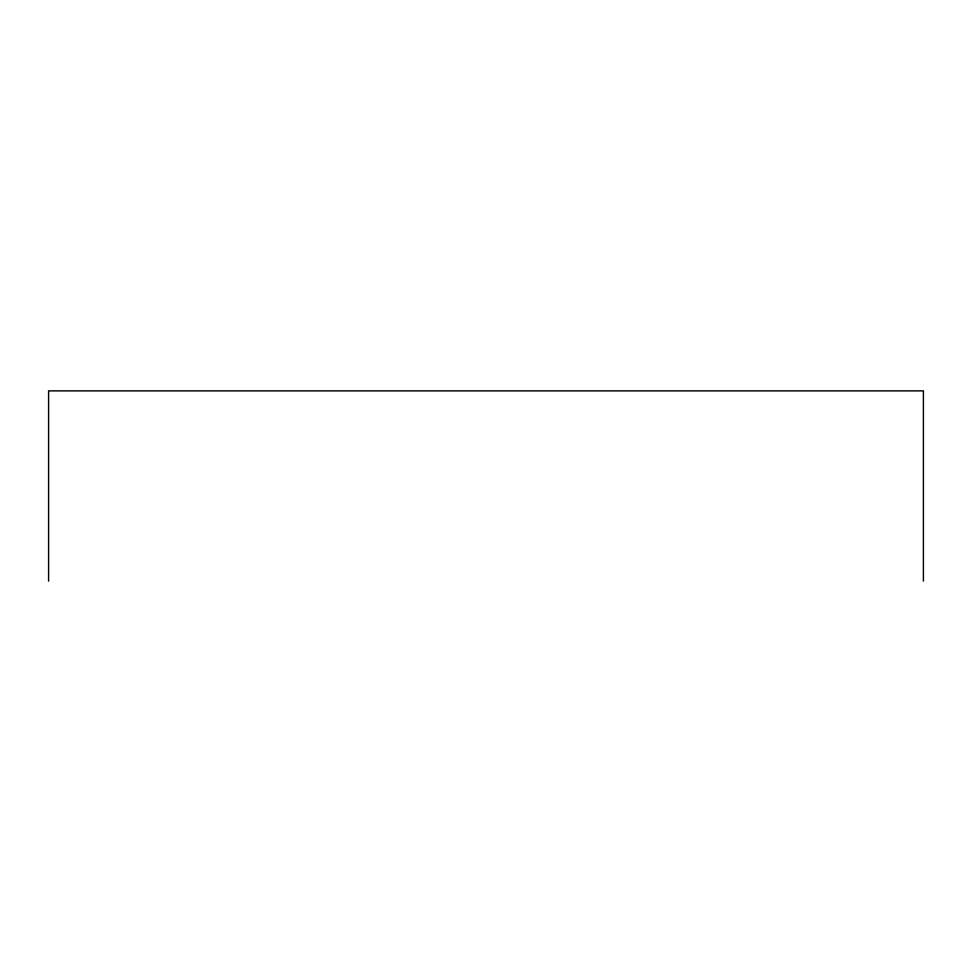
<?xml version="1.0" encoding="UTF-8"?>
<svg xmlns="http://www.w3.org/2000/svg" width="972" height="972" viewBox="0 0 972 972"><rect width="100%" height="100%" fill="white"/><g stroke="black" fill="none" stroke-linecap="round" stroke-linejoin="round"><path stroke-width="1.46" d="M923.4 581.122L923.4 390.878L48.6 390.878L48.6 581.122"/></g></svg>
